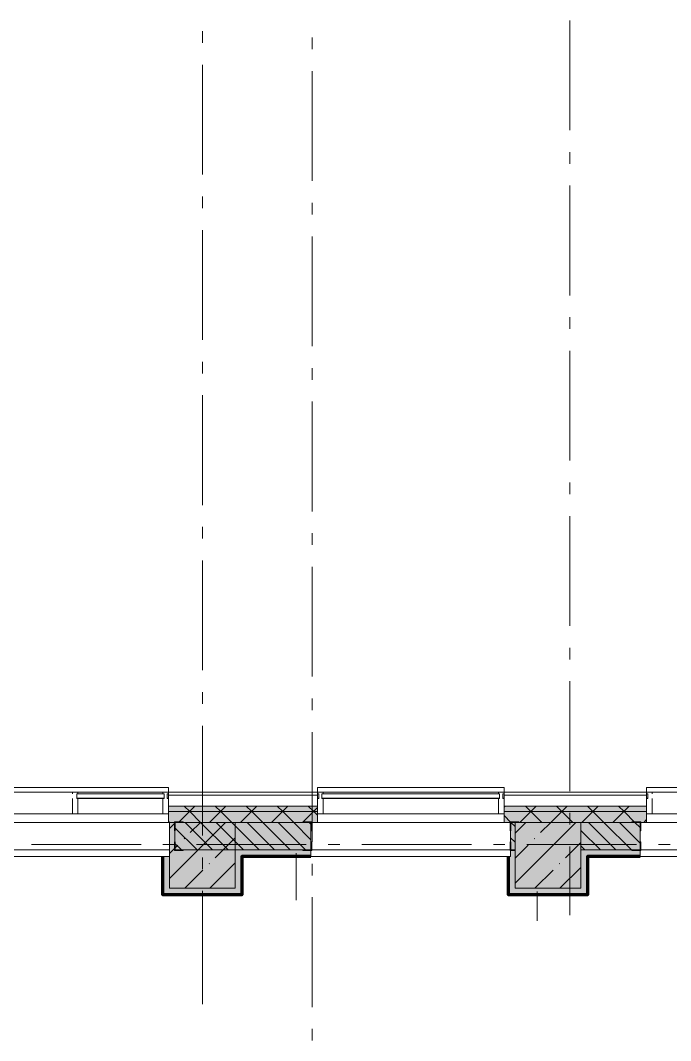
# Model space of a CAD drawing. Header units: millimetres. Extents: x -537608 to 253996, y -217170 to 186033.
# Drawn here: x -287235 to -281308, y 159133 to 168431 of the extents above; entities that cross this region are included whole.
import ezdxf

# ---------------------------------------------------------------- set-up
doc = ezdxf.new("R2010")
doc.units = ezdxf.units.MM
doc.layers.add('16) Лак 1.6м', color=160, linetype='Continuous', lineweight=90)
doc.layers.add('PDF _Геометрия', color=7, linetype='Continuous')
doc.layers.add('PDF _Сплошная заливка', color=7, linetype='Continuous', true_color=0xffffff)

msp = doc.modelspace()

# ---------------------------------------------------------------- hatches: boundary and pattern name
at = {"layer": 'PDF _Сплошная заливка', "transparency": 33554559}
h = msp.add_hatch(color=256, dxfattribs=at)
h.paths.add_polyline_path([(-264999.9617, 161221.2533), (-264426.1867, 161221.2533), (-264426.1867, 161271.2535), (-266916.1851, 161271.2535), (-266916.1851, 161221.2533), (-266669.6977, 161221.2533)], flags=0)
h.paths.add_polyline_path([(-269174.306, 161221.2533), (-268616.1872, 161221.2533), (-268616.1872, 161271.2535), (-270275.348, 161271.2535), (-270275.348, 161221.2533), (-270009.1741, 161221.2533)], flags=0)
h.paths.add_polyline_path([(-271975.3502, 161221.2533), (-271975.3502, 161271.2535), (-273516.1846, 161271.2535), (-273516.1846, 161221.2533), (-273348.6546, 161221.2533)], flags=0)
h.paths.add_polyline_path([(-275216.1825, 161221.2533), (-275216.1825, 161271.2535), (-276766.1842, 161271.2535), (-276766.1842, 161221.2533), (-275853.2587, 161221.2533)], flags=0)
h.paths.add_polyline_path([(-281697.3434, 161221.2533), (-281526.1836, 161221.2533), (-281526.1836, 161271.2535), (-282826.1799, 161271.2535), (-282826.1799, 161221.2533), (-282532.2157, 161221.2533)], flags=0)
h.paths.add_polyline_path([(-278466.1821, 161221.2533), (-278466.1821, 161271.2535), (-279826.1856, 161271.2535), (-279826.1856, 161221.2533), (-279192.735, 161221.2533)], flags=0)
h.paths.add_polyline_path([(-285871.6877, 161221.2533), (-284526.1865, 161221.2533), (-284526.1865, 161271.2535), (-285886.1814, 161271.2535), (-285886.1814, 161221.2533)], flags=0)
h.paths.add_polyline_path([(-290676.1843, 161221.2533), (-287586.1793, 161221.2533), (-287586.1793, 161271.2535), (-290676.1843, 161271.2535), (-290676.1843, 161248.1888)], flags=0)
h = msp.add_hatch(color=256, dxfattribs=at)
h.paths.add_polyline_path([(-264326.1863, 161121.2529), (-264326.1863, 161221.2533), (-266916.1851, 161221.2533), (-266916.1851, 161121.2529), (-264999.9617, 161121.2529)], flags=0)
h.paths.add_polyline_path([(-268616.1872, 161121.2529), (-268616.1872, 161221.2533), (-270275.348, 161221.2533), (-270275.348, 161121.2529), (-268776.1862, 161121.2529)], flags=0)
h.paths.add_polyline_path([(-271975.3502, 161121.2529), (-271976.1856, 161221.2533), (-273516.1846, 161221.2533), (-273516.1846, 161121.2529), (-271976.1856, 161121.2529)], flags=0)
h.paths.add_polyline_path([(-275216.1825, 161121.2529), (-275216.1825, 161221.2533), (-276766.1842, 161221.2533), (-276766.1842, 161121.2529), (-275276.1853, 161121.2529)], flags=0)
h.paths.add_polyline_path([(-278526.017, 161121.2529), (-278466.1821, 161121.2529), (-278466.1821, 161221.2533), (-279826.1856, 161221.2533), (-279826.1856, 161121.2529), (-279126.0193, 161121.2529)], flags=0)
h.paths.add_polyline_path([(-281526.1836, 161121.2529), (-281526.1836, 161221.2533), (-282826.1799, 161221.2533), (-282826.1799, 161121.2529), (-281697.3434, 161121.2529)], flags=0)
h.paths.add_polyline_path([(-284526.1865, 161121.2529), (-284526.1865, 161221.2533), (-285886.1814, 161221.2533), (-285886.1814, 161121.2529), (-285036.824, 161121.2529)], flags=0)
h.paths.add_polyline_path([(-290676.1843, 161121.2529), (-287586.1793, 161121.2529), (-287586.1793, 161221.2533), (-290726.1845, 161221.2533), (-290726.1845, 161121.2529)], flags=0)
h = msp.add_hatch(color=256, dxfattribs=at)
h.paths.add_polyline_path([(-272576.1835, 160871.2541), (-272576.1835, 161121.2529), (-273456.1861, 161121.2529), (-273456.1861, 160871.2541), (-273348.6546, 160871.2541)], flags=0)
h.paths.add_polyline_path([(-275876.1834, 160871.2541), (-275876.1834, 161121.2529), (-276706.1857, 161121.2529), (-276706.1857, 160871.2541), (-276688.131, 160871.2541)], flags=0)
h.paths.add_polyline_path([(-281586.1821, 160871.2541), (-281586.1821, 161121.2529), (-282126.1859, 161121.2529), (-282126.1859, 160871.2541), (-281697.3434, 160871.2541)], flags=0)
h.paths.add_polyline_path([(-279126.0193, 160871.2541), (-279126.0193, 161121.2529), (-279766.1871, 161121.2529), (-279766.1871, 160871.2541), (-279192.735, 160871.2541)], flags=0)
h.paths.add_polyline_path([(-282726.1796, 160871.2541), (-282726.1796, 161121.2529), (-282766.1814, 161121.2529), (-282766.1814, 160871.2541)], flags=0)
h.paths.add_polyline_path([(-284586.185, 160871.2541), (-284586.185, 161121.2529), (-285826.1829, 161121.2529), (-285826.1829, 160871.2541), (-285036.824, 160871.2541)], flags=0)
h.paths.add_polyline_path([(-288376.296, 160871.2541), (-287646.1778, 160871.2541), (-287646.1778, 161121.2529), (-290826.1849, 161121.2529), (-290826.1849, 160871.2541), (-290046.0407, 160871.2541)], flags=0)
for points in [[(-285876.1831, 160521.2527), (-285276.1808, 160521.2527), (-285276.1808, 161121.2529), (-285876.1831, 161121.2529), (-285876.1831, 160540.2396)], [(-282726.1796, 160521.2527), (-282126.1859, 160521.2527), (-282126.1859, 161121.2529), (-282726.1796, 161121.2529), (-282726.1796, 160540.2396)]]:
    msp.add_hatch(color=256, dxfattribs=at).paths.add_polyline_path(points)
at = {"layer": 'PDF _Сплошная заливка', "true_color": 0xff7d7d, "transparency": 33554559}
for points in [[(-285276.1808, 160521.2527), (-285216.1823, 160521.2527), (-285216.1823, 160871.2541), (-285276.1808, 160871.2541), (-285276.1808, 160540.2396)], [(-282126.1859, 160521.2527), (-282066.1874, 160521.2527), (-282066.1874, 160871.2541), (-282126.1859, 160871.2541), (-282126.1859, 160540.2396)], [(-282126.1859, 160461.2542), (-282066.1874, 160461.2542), (-282066.1874, 160521.2527), (-282726.1796, 160521.2527), (-282726.1796, 160461.2542)]]:
    msp.add_hatch(color=11, dxfattribs=at).paths.add_polyline_path(points)
h = msp.add_hatch(color=11, dxfattribs=at)
h.paths.add_polyline_path([(-282726.1796, 160811.2534), (-282726.1796, 160871.2541), (-282766.1814, 160871.2541), (-282766.1814, 160811.2534)], flags=0)
h.paths.add_polyline_path([(-284586.185, 160811.2534), (-284586.185, 160871.2541), (-285216.1823, 160871.2541), (-285216.1823, 160811.2534), (-285036.824, 160811.2534)], flags=0)
h = msp.add_hatch(color=11, dxfattribs=at)
h.paths.add_polyline_path([(-279186.0178, 160811.2534), (-279126.0193, 160811.2534), (-279126.0193, 160871.2541), (-279766.1871, 160871.2541), (-279766.1871, 160811.2534), (-279192.735, 160811.2534)], flags=0)
h.paths.add_polyline_path([(-281586.1821, 160811.2534), (-281586.1821, 160871.2541), (-282066.1874, 160871.2541), (-282066.1874, 160811.2534), (-281697.3434, 160811.2534)], flags=0)

# ---------------------------------------------------------------- linework, layer by layer
at = {"layer": '16) Лак 1.6м'}
for points in [[(-284586.185, 160811.2534), (-285216.1823, 160811.2534), (-285216.1823, 160461.2542), (-285936.1816, 160461.2542), (-285936.1816, 160811.2534)], [(-281586.1821, 160811.2534), (-282005.5879, 160811.2534), (-282066.1874, 160811.2534), (-282066.1874, 160461.2542), (-282786.1867, 160461.2542), (-282786.1867, 160811.2534)]]:
    msp.add_lwpolyline(points, dxfattribs=at)
at = {"layer": 'PDF _Геометрия', "color": 253, "lineweight": 9, "true_color": 0xaaaaaa}
for p, q in [((-282226.1862, 168431.2082), (-282226.1862, 167431.2087)), ((-285576.1819, 168332.1121), (-285576.1819, 168226.2772)), ((-284576.1867, 168274.2536), (-284576.1867, 168168.4187)), ((-285576.1819, 168026.2786), (-285576.1819, 167026.2791)), ((-284576.1867, 167968.4201), (-284576.1867, 166968.4205)), ((-282226.1862, 167231.2079), (-282226.1862, 167125.3752)), ((-282226.1862, 166925.3765), (-282226.1862, 165925.3749)), ((-285576.1819, 166826.2783), (-285576.1819, 166720.4455)), ((-284576.1867, 166768.4198), (-284576.1867, 166662.5871)), ((-285576.1819, 166520.4447), (-285576.1819, 165520.4452)), ((-284576.1867, 166462.5863), (-284576.1867, 165462.5867)), ((-282226.1862, 165725.3763), (-282226.1862, 165619.5435)), ((-282226.1862, 165419.5427), (-282226.1862, 164419.5432)), ((-285576.1819, 165320.4445), (-285576.1819, 165214.6117)), ((-284576.1867, 165262.586), (-284576.1867, 165156.7533)), ((-285576.1819, 165014.6131), (-285576.1819, 164014.6114)), ((-284576.1867, 164956.7546), (-284576.1867, 163956.7529)), ((-282226.1862, 164219.5425), (-282226.1862, 164113.7097)), ((-282226.1862, 163913.7089), (-282226.1862, 162913.7094)), ((-285576.1819, 163814.6128), (-285576.1819, 163708.78)), ((-284576.1867, 163756.7543), (-284576.1867, 163650.9216)), ((-285576.1819, 163508.7793), (-285576.1819, 162508.7797)), ((-284576.1867, 163450.9208), (-284576.1867, 162450.9213)), ((-282226.1862, 162713.7108), (-282226.1862, 162607.8759)), ((-282226.1862, 162407.8773), (-282226.1862, 161407.8777)), ((-285576.1819, 162308.779), (-285576.1819, 162202.9462)), ((-284576.1867, 162250.9205), (-284576.1867, 162145.0878)), ((-285576.1819, 162002.9454), (-285576.1819, 161002.9459)), ((-284576.1867, 161945.087), (-284576.1867, 160945.0874)), ((-287586.1793, 161441.2528), (-285886.1814, 161441.2528)), ((-285886.1814, 161441.2528), (-285886.1814, 161398.254)), ((-284526.1865, 161398.254), (-284526.1865, 161441.2528)), ((-284526.1865, 161441.2528), (-282826.1799, 161441.2528)), ((-282826.1799, 161441.2528), (-282826.1799, 161398.254)), ((-281526.1836, 161398.254), (-281526.1836, 161441.2528)), ((-281526.1836, 161441.2528), (-279826.1856, 161441.2528)), ((-286721.1829, 161343.2525), (-285926.1833, 161343.2525)), ((-285936.1816, 161341.2524), (-286711.1846, 161341.2524)), ((-285896.1797, 161343.2525), (-285886.1814, 161343.2525)), ((-284526.1865, 161343.2525), (-284516.1795, 161343.2525)), ((-284486.1847, 161343.2525), (-282866.1818, 161343.2525)), ((-282876.1801, 161341.2524), (-284476.1863, 161341.2524)), ((-282836.1869, 161343.2525), (-282826.1799, 161343.2525)), ((-281526.1836, 161343.2525), (-281516.1852, 161343.2525)), ((-282226.1862, 161207.877), (-282226.1862, 161102.0442)), ((-286135.4417, 160921.2543), (-287135.4456, 160921.2543)), ((-285829.6104, 160921.2543), (-285935.4496, 160921.2543)), ((-284629.6144, 160921.2543), (-285629.6096, 160921.2543)), ((-284323.7831, 160921.2543), (-284429.6136, 160921.2543)), ((-283123.7784, 160921.2543), (-284123.7823, 160921.2543)), ((-282817.9471, 160921.2543), (-282923.7776, 160921.2543)), ((-281617.9424, 160921.2543), (-282617.9463, 160921.2543)), ((-282226.1862, 160902.0434), (-282226.1862, 160276.2531)), ((-281312.1111, 160921.2543), (-281417.9503, 160921.2543)), ((-285576.1819, 160802.9473), (-285576.1819, 160697.1124)), ((-284576.1867, 160745.0888), (-284576.1867, 160639.254)), ((-285576.1819, 160497.1138), (-285576.1819, 159466.3938)), ((-284576.1867, 160439.2553), (-284576.1867, 159439.2536)), ((-284576.1867, 159239.255), (-284576.1867, 159133.4223))]:
    msp.add_line(p, q, dxfattribs=at)
at = {"layer": 'PDF _Геометрия', "lineweight": 9}
for p, q in [((-287536.1792, 161398.254), (-286761.1848, 161398.254)), ((-286711.1846, 161398.254), (-286761.1848, 161398.254)), ((-286761.1848, 161398.254), (-286761.1848, 161381.2543)), ((-286761.1848, 161341.2524), (-286761.1848, 161201.2545)), ((-286721.1829, 161341.2524), (-286721.1829, 161381.2543)), ((-286721.1829, 161381.2543), (-286711.1846, 161381.2543)), ((-286711.1846, 161341.2524), (-286721.1829, 161341.2524)), ((-286711.1846, 161398.254), (-285936.1816, 161398.254)), ((-286711.1846, 161381.2543), (-286711.1846, 161398.254)), ((-286711.1846, 161381.2543), (-285936.1816, 161381.2543)), ((-286711.1846, 161201.2545), (-286711.1846, 161341.2524)), ((-285886.1814, 161398.254), (-285936.1816, 161398.254)), ((-285936.1816, 161398.254), (-285936.1816, 161381.2543)), ((-285936.1816, 161381.2543), (-285926.1833, 161381.2543)), ((-285926.1833, 161341.2524), (-285936.1816, 161341.2524)), ((-285936.1816, 161341.2524), (-285936.1816, 161201.2545)), ((-285926.1833, 161381.2543), (-285926.1833, 161341.2524)), ((-285896.1797, 161341.2524), (-285896.1797, 161381.2543)), ((-285896.1797, 161381.2543), (-285886.1814, 161381.2543)), ((-285886.1814, 161341.2524), (-285896.1797, 161341.2524)), ((-284526.1865, 161398.254), (-285886.1814, 161398.254)), ((-285886.1814, 161398.254), (-285886.1814, 161371.2538)), ((-285886.1814, 161381.2543), (-285886.1814, 161398.254)), ((-285886.1814, 161371.2538), (-285886.1814, 161271.2535)), ((-284526.1865, 161371.2538), (-285886.1814, 161371.2538)), ((-285886.1814, 161201.2545), (-285886.1814, 161341.2524)), ((-284526.1865, 161371.2538), (-284526.1865, 161398.254)), ((-284476.1863, 161398.254), (-284526.1865, 161398.254)), ((-284526.1865, 161398.254), (-284526.1865, 161381.2543)), ((-284526.1865, 161381.2543), (-284516.1795, 161381.2543)), ((-284526.1865, 161271.2535), (-284526.1865, 161371.2538)), ((-284516.1795, 161341.2524), (-284526.1865, 161341.2524)), ((-284526.1865, 161341.2524), (-284526.1865, 161201.2545)), ((-284516.1795, 161381.2543), (-284516.1795, 161341.2524)), ((-284486.1847, 161341.2524), (-284486.1847, 161381.2543)), ((-284486.1847, 161381.2543), (-284476.1863, 161381.2543)), ((-284476.1863, 161341.2524), (-284486.1847, 161341.2524)), ((-284476.1863, 161381.2543), (-284476.1863, 161398.254)), ((-284476.1863, 161398.254), (-282876.1801, 161398.254)), ((-284476.1863, 161381.2543), (-282876.1801, 161381.2543)), ((-284476.1863, 161201.2545), (-284476.1863, 161341.2524)), ((-282826.1799, 161398.254), (-282876.1801, 161398.254)), ((-282876.1801, 161398.254), (-282876.1801, 161381.2543)), ((-282876.1801, 161381.2543), (-282866.1818, 161381.2543)), ((-282866.1818, 161341.2524), (-282876.1801, 161341.2524)), ((-282876.1801, 161341.2524), (-282876.1801, 161201.2545)), ((-282866.1818, 161381.2543), (-282866.1818, 161341.2524)), ((-282836.1869, 161341.2524), (-282836.1869, 161381.2543)), ((-282836.1869, 161381.2543), (-282826.1799, 161381.2543)), ((-282826.1799, 161341.2524), (-282836.1869, 161341.2524)), ((-282826.1799, 161381.2543), (-282826.1799, 161398.254)), ((-282826.1799, 161371.2538), (-282826.1799, 161398.254)), ((-282826.1799, 161398.254), (-281526.1836, 161398.254)), ((-281526.1836, 161371.2538), (-282826.1799, 161371.2538)), ((-282826.1799, 161271.2535), (-282826.1799, 161371.2538)), ((-282826.1799, 161201.2545), (-282826.1799, 161341.2524)), ((-281476.1834, 161398.254), (-281526.1836, 161398.254)), ((-281526.1836, 161398.254), (-281526.1836, 161381.2543)), ((-281526.1836, 161398.254), (-281526.1836, 161371.2538)), ((-281526.1836, 161381.2543), (-281516.1852, 161381.2543)), ((-281526.1836, 161371.2538), (-281526.1836, 161271.2535)), ((-281516.1852, 161341.2524), (-281526.1836, 161341.2524)), ((-281526.1836, 161341.2524), (-281526.1836, 161201.2545)), ((-281516.1852, 161381.2543), (-281516.1852, 161341.2524)), ((-281476.1834, 161381.2543), (-281476.1834, 161398.254)), ((-281476.1834, 161398.254), (-280701.1804, 161398.254)), ((-281476.1834, 161201.2545), (-281476.1834, 161341.2524)), ((-285886.1814, 161271.2535), (-285886.1814, 161221.2533)), ((-284526.1865, 161271.2535), (-285886.1814, 161271.2535)), ((-285692.1744, 161221.2533), (-285742.1746, 161271.2535)), ((-285694.5944, 161221.2533), (-285644.5942, 161271.2535)), ((-285409.328, 161221.2533), (-285459.3282, 161271.2535)), ((-285411.7479, 161221.2533), (-285361.7477, 161271.2535)), ((-285126.4902, 161221.2533), (-285176.4904, 161271.2535)), ((-285128.9101, 161221.2533), (-285078.9099, 161271.2535)), ((-284843.6438, 161221.2533), (-284893.644, 161271.2535)), ((-284846.0637, 161221.2533), (-284796.0636, 161271.2535)), ((-284560.806, 161221.2533), (-284610.8062, 161271.2535)), ((-284563.2173, 161221.2533), (-284526.1865, 161258.2927)), ((-284526.1865, 161221.2533), (-284526.1865, 161271.2535)), ((-282826.1799, 161261.2358), (-282816.1644, 161271.2535)), ((-281526.1836, 161271.2535), (-282826.1799, 161271.2535)), ((-282826.1799, 161221.2533), (-282826.1799, 161271.2535)), ((-282580.9069, 161221.2533), (-282630.9071, 161271.2535)), ((-282583.3268, 161221.2533), (-282533.3266, 161271.2535)), ((-282298.0604, 161221.2533), (-282348.0606, 161271.2535)), ((-282300.4804, 161221.2533), (-282250.4802, 161271.2535)), ((-282015.2226, 161221.2533), (-282065.2228, 161271.2535)), ((-282017.634, 161221.2533), (-281967.6337, 161271.2535)), ((-281732.3763, 161221.2533), (-281782.3764, 161271.2535)), ((-281734.7961, 161221.2533), (-281684.7959, 161271.2535)), ((-281526.1836, 161271.2535), (-281526.1836, 161221.2533)), ((-287536.1792, 161201.2545), (-286761.1848, 161201.2545)), ((-286761.1848, 161201.2545), (-286711.1846, 161201.2545)), ((-286711.1846, 161201.2545), (-285936.1816, 161201.2545)), ((-285936.1816, 161201.2545), (-285886.1814, 161201.2545)), ((-285886.1814, 161221.2533), (-285886.1814, 161121.2529)), ((-284526.1865, 161221.2533), (-285886.1814, 161221.2533)), ((-285875.0205, 161121.2529), (-285886.1814, 161132.4202)), ((-285794.5947, 161121.2529), (-285694.5944, 161221.2533)), ((-285592.1741, 161121.2529), (-285692.1744, 161221.2533)), ((-285511.7483, 161121.2529), (-285411.7479, 161221.2533)), ((-285309.3276, 161121.2529), (-285409.328, 161221.2533)), ((-285228.9105, 161121.2529), (-285128.9101, 161221.2533)), ((-285026.4898, 161121.2529), (-285126.4902, 161221.2533)), ((-284946.0641, 161121.2529), (-284846.0637, 161221.2533)), ((-284743.6434, 161121.2529), (-284843.6438, 161221.2533)), ((-284663.2177, 161121.2529), (-284563.2173, 161221.2533)), ((-284526.1865, 161186.6338), (-284560.806, 161221.2533)), ((-284526.1865, 161121.2529), (-284526.1865, 161221.2533)), ((-284526.1865, 161201.2545), (-284476.1863, 161201.2545)), ((-284476.1863, 161201.2545), (-282876.1801, 161201.2545)), ((-282876.1801, 161201.2545), (-282826.1799, 161201.2545)), ((-281526.1836, 161221.2533), (-282826.1799, 161221.2533)), ((-282826.1799, 161121.2529), (-282826.1799, 161221.2533)), ((-282763.7443, 161121.2529), (-282826.1799, 161183.6885)), ((-282683.3186, 161121.2529), (-282583.3268, 161221.2533)), ((-282480.9065, 161121.2529), (-282580.9069, 161221.2533)), ((-282400.4807, 161121.2529), (-282300.4804, 161221.2533)), ((-282198.0601, 161121.2529), (-282298.0604, 161221.2533)), ((-282117.6343, 161121.2529), (-282017.634, 161221.2533)), ((-281915.2222, 161121.2529), (-282015.2226, 161221.2533)), ((-281834.7965, 161121.2529), (-281734.7961, 161221.2533)), ((-281632.3758, 161121.2529), (-281732.3763, 161221.2533)), ((-281551.9501, 161121.2529), (-281526.1836, 161147.0216)), ((-281526.1836, 161221.2533), (-281526.1836, 161121.2529)), ((-281526.1836, 161201.2545), (-281476.1834, 161201.2545)), ((-281476.1834, 161201.2545), (-280701.1804, 161201.2545)), ((-287586.1793, 161121.2529), (-285886.1814, 161121.2529)), ((-285886.1814, 161121.2529), (-287586.1793, 161121.2529)), ((-285886.1814, 161121.2529), (-284526.1865, 161121.2529)), ((-285876.1831, 161066.9575), (-285821.8856, 161121.2529)), ((-285876.1831, 160610.7596), (-285365.6919, 161121.2529)), ((-285276.1808, 161121.2529), (-285876.1831, 161121.2529)), ((-285876.1831, 161121.2529), (-285876.1831, 160521.2527)), ((-284586.185, 161121.2529), (-285826.1829, 161121.2529)), ((-285826.1829, 161121.2529), (-285826.1829, 160871.2541)), ((-285625.0195, 160871.2541), (-285826.1829, 161072.4196)), ((-285483.5963, 160871.2541), (-285733.5973, 161121.2529)), ((-285686.594, 161028.4433), (-285593.7845, 161121.2529)), ((-285342.1731, 160871.2541), (-285592.1741, 161121.2529)), ((-285200.7499, 160871.2541), (-285450.7509, 161121.2529)), ((-285059.3353, 160871.2541), (-285309.3276, 161121.2529)), ((-285276.1808, 160521.2527), (-285276.1808, 161121.2529)), ((-284917.912, 160871.2541), (-285167.9131, 161121.2529)), ((-284776.4889, 160871.2541), (-285026.4898, 161121.2529)), ((-284635.0657, 160871.2541), (-284885.0666, 161121.2529)), ((-284586.185, 160963.7902), (-284743.6434, 161121.2529)), ((-284586.185, 161105.2112), (-284602.2288, 161121.2529)), ((-284586.185, 160871.2541), (-284586.185, 161121.2529)), ((-282826.1799, 161121.2529), (-284526.1865, 161121.2529)), ((-284526.1865, 161121.2529), (-282826.1799, 161121.2529)), ((-282726.1796, 161121.2529), (-282826.1799, 161121.2529)), ((-282766.1814, 160871.2541), (-282766.1814, 161121.2529)), ((-282766.1814, 161121.2529), (-282726.1796, 161121.2529)), ((-282726.1796, 161083.6882), (-282763.7443, 161121.2529)), ((-282726.1796, 161023.5777), (-282628.5044, 161121.2529)), ((-282726.1796, 160567.3819), (-282172.3108, 161121.2529)), ((-282126.1859, 161121.2529), (-282726.1796, 161121.2529)), ((-282726.1796, 161121.2529), (-282726.1796, 160521.2527)), ((-282493.2214, 161028.4433), (-282400.4119, 161121.2529)), ((-282126.1859, 160521.2527), (-282126.1859, 161121.2529)), ((-281526.1836, 161121.2529), (-282126.1859, 161121.2529)), ((-282126.1859, 161121.2529), (-281586.1821, 161121.2529)), ((-281948.0591, 160871.2541), (-282126.1859, 161049.3743)), ((-281806.6445, 160871.2541), (-282056.6369, 161121.2529)), ((-281665.2213, 160871.2541), (-281915.2222, 161121.2529)), ((-281586.1821, 160933.638), (-281773.7991, 161121.2529)), ((-281586.1821, 161075.0591), (-281632.3758, 161121.2529)), ((-281586.1821, 161121.2529), (-281586.1821, 160871.2541)), ((-281526.1836, 161121.2529), (-279826.1856, 161121.2529)), ((-279826.1856, 161121.2529), (-281526.1836, 161121.2529)), ((-285743.6214, 160971.418), (-285738.8849, 160976.1611)), ((-285458.5015, 160800.3444), (-285276.1808, 160982.663)), ((-282726.1796, 160942.2671), (-282766.1814, 160982.2668)), ((-282550.2402, 160971.418), (-282545.5037, 160976.1611)), ((-285876.1831, 160871.2541), (-287639.7362, 160871.2541)), ((-287639.7362, 160871.2541), (-285876.1831, 160871.2541)), ((-285876.1831, 160838.8586), (-285800.6489, 160914.3928)), ((-285766.4341, 160871.2541), (-285826.1829, 160930.9985)), ((-285826.1829, 160871.2541), (-285216.1823, 160871.2541)), ((-285216.1823, 160871.2541), (-285276.1808, 160871.2541)), ((-285276.1808, 160871.2541), (-285276.1808, 160521.2527)), ((-285216.1823, 160871.2541), (-284586.185, 160871.2541)), ((-284586.185, 160871.2541), (-285216.1823, 160871.2541)), ((-284586.185, 160811.2534), (-284586.185, 160871.2541)), ((-282771.7361, 160871.2541), (-284579.7347, 160871.2541)), ((-284579.7347, 160871.2541), (-282771.7361, 160871.2541)), ((-282766.1814, 160811.2534), (-282766.1814, 160871.2541)), ((-282766.1814, 160871.2541), (-282726.1796, 160871.2541)), ((-282726.1796, 160871.2541), (-282766.1814, 160871.2541)), ((-282726.1796, 160795.4808), (-282607.2677, 160914.3928)), ((-282265.1202, 160800.3444), (-282126.1859, 160939.2831)), ((-282089.4823, 160871.2541), (-282126.1859, 160907.9533)), ((-282066.1874, 160871.2541), (-282126.1859, 160871.2541)), ((-282126.1859, 160871.2541), (-282066.1874, 160871.2541)), ((-281586.1821, 160871.2541), (-282066.1874, 160871.2541)), ((-282066.1874, 160871.2541), (-281586.1821, 160871.2541)), ((-281586.1821, 160871.2541), (-281586.1821, 160811.2534)), ((-281579.7318, 160871.2541), (-279771.7332, 160871.2541)), ((-285936.1816, 160811.2534), (-287646.1778, 160811.2534)), ((-285936.1816, 160811.2534), (-285936.1816, 160461.2542)), ((-285876.1831, 160811.2534), (-285936.1816, 160811.2534)), ((-285876.1831, 160521.2527), (-285876.1831, 160811.2534)), ((-285216.1823, 160521.2527), (-285216.1823, 160811.2534)), ((-285216.1823, 160811.2534), (-284586.185, 160811.2534)), ((-284720.934, 160841.2526), (-284720.934, 160414.3435)), ((-282786.1867, 160811.2534), (-284586.185, 160811.2534)), ((-282786.1867, 160811.2534), (-282766.1814, 160811.2534)), ((-282786.1867, 160461.2542), (-282786.1867, 160811.2534)), ((-281586.1821, 160811.2534), (-282066.1874, 160811.2534)), ((-282066.1874, 160811.2534), (-282066.1874, 160521.2527)), ((-279766.1871, 160811.2534), (-281586.1821, 160811.2534)), ((-285737.5932, 160521.2527), (-285572.5477, 160686.296)), ((-285515.5203, 160743.3191), (-285510.7838, 160748.0621)), ((-285509.492, 160521.2527), (-285276.1808, 160754.564)), ((-282544.2119, 160521.2527), (-282379.1665, 160686.296)), ((-282322.1477, 160743.3191), (-282317.4026, 160748.0621)), ((-282316.1108, 160521.2527), (-282126.1859, 160711.1841)), ((-285876.1831, 160521.2527), (-285276.1808, 160521.2527)), ((-285276.1808, 160521.2527), (-285876.1831, 160521.2527)), ((-285216.1823, 160461.2542), (-285216.1823, 160521.2527)), ((-282726.1796, 160521.2527), (-282126.1859, 160521.2527)), ((-282523.8881, 160491.2535), (-282523.8881, 160225.1032)), ((-282066.1874, 160521.2527), (-282066.1874, 160461.2542)), ((-285936.1816, 160461.2542), (-285876.1831, 160461.2542)), ((-285876.1831, 160461.2542), (-285216.1823, 160461.2542)), ((-282726.1796, 160461.2542), (-282786.1867, 160461.2542)), ((-282066.1874, 160461.2542), (-282726.1796, 160461.2542))]:
    msp.add_line(p, q, dxfattribs=at)
at = {"layer": 'PDF _Геометрия', "color": 253, "lineweight": 20, "true_color": 0xaaaaaa}
for p, q in [((-285750.7348, 161127.2532), (-285831.7375, 161127.2532)), ((-285831.7375, 161127.2532), (-285831.7375, 161046.2526)), ((-285831.7375, 161046.2526), (-285825.735, 161046.2526)), ((-285825.735, 161046.2526), (-285825.735, 161121.2529)), ((-285825.735, 161121.2529), (-285750.7348, 161121.2529)), ((-285750.7348, 161121.2529), (-285750.7348, 161127.2532)), ((-284579.7347, 161127.2532), (-284660.7375, 161127.2532)), ((-284660.7375, 161127.2532), (-284660.7375, 161121.2529)), ((-284660.7375, 161121.2529), (-284585.7372, 161121.2529)), ((-284585.7372, 161121.2529), (-284585.7372, 161046.2526)), ((-284585.7372, 161046.2526), (-284579.7347, 161046.2526)), ((-284579.7347, 161046.2526), (-284579.7347, 161127.2532)), ((-282690.7333, 161127.2532), (-282771.7361, 161127.2532)), ((-282771.7361, 161127.2532), (-282771.7361, 161046.2526)), ((-282771.7361, 161046.2526), (-282765.7337, 161046.2526)), ((-282765.7337, 161046.2526), (-282765.7337, 161121.2529)), ((-282765.7337, 161121.2529), (-282726.1796, 161121.2529)), ((-282690.7333, 161121.2529), (-282690.7333, 161127.2532)), ((-281579.7318, 161127.2532), (-281660.7346, 161127.2532)), ((-281660.7346, 161127.2532), (-281660.7346, 161121.2529)), ((-281660.7346, 161121.2529), (-281585.7342, 161121.2529)), ((-281585.7342, 161121.2529), (-281585.7342, 161046.2526)), ((-281585.7342, 161046.2526), (-281579.7318, 161046.2526)), ((-281579.7318, 161046.2526), (-281579.7318, 161127.2532)), ((-285825.735, 160946.2544), (-285831.7375, 160946.2544)), ((-285831.7375, 160946.2544), (-285831.7375, 160865.2538)), ((-285825.735, 160871.2541), (-285825.735, 160946.2544)), ((-284585.7372, 160946.2544), (-284585.7372, 160871.2541)), ((-284579.7347, 160946.2544), (-284585.7372, 160946.2544)), ((-284579.7347, 160865.2538), (-284579.7347, 160946.2544)), ((-282765.7337, 160946.2544), (-282771.7361, 160946.2544)), ((-282771.7361, 160946.2544), (-282771.7361, 160865.2538)), ((-282765.7337, 160871.2541), (-282765.7337, 160946.2544)), ((-281585.7342, 160946.2544), (-281585.7342, 160871.2541)), ((-281579.7318, 160946.2544), (-281585.7342, 160946.2544)), ((-281579.7318, 160865.2538), (-281579.7318, 160946.2544)), ((-285831.7375, 160865.2538), (-285750.7348, 160865.2538)), ((-285750.7348, 160871.2541), (-285825.735, 160871.2541)), ((-285750.7348, 160865.2538), (-285750.7348, 160871.2541)), ((-284585.7372, 160871.2541), (-284660.7375, 160871.2541)), ((-284660.7375, 160871.2541), (-284660.7375, 160865.2538)), ((-284660.7375, 160865.2538), (-284579.7347, 160865.2538)), ((-282771.7361, 160865.2538), (-282726.1796, 160865.2538)), ((-282726.1796, 160871.2541), (-282765.7337, 160871.2541)), ((-281585.7342, 160871.2541), (-281660.7346, 160871.2541)), ((-281660.7346, 160871.2541), (-281660.7346, 160865.2538)), ((-281660.7346, 160865.2538), (-281579.7318, 160865.2538))]:
    msp.add_line(p, q, dxfattribs=at)
at = {"layer": 'PDF _Сплошная заливка', "color": 11, "lineweight": 35, "true_color": 0xff7d7d, "transparency": 33554559}
for points in [[(-285876.1831, 160461.2542), (-285876.1831, 160811.2534), (-285936.1816, 160461.2542), (-285936.1816, 160811.2534)], [(-282726.1796, 160461.2542), (-282726.1796, 160811.2534), (-282786.1867, 160461.2542), (-282786.1867, 160811.2534)], [(-285876.1831, 160461.2542), (-285216.1823, 160461.2542), (-285876.1831, 160521.2527), (-285216.1823, 160521.2527)]]:
    msp.add_solid(points, dxfattribs=at)

doc.saveas('drawing.dxf')
